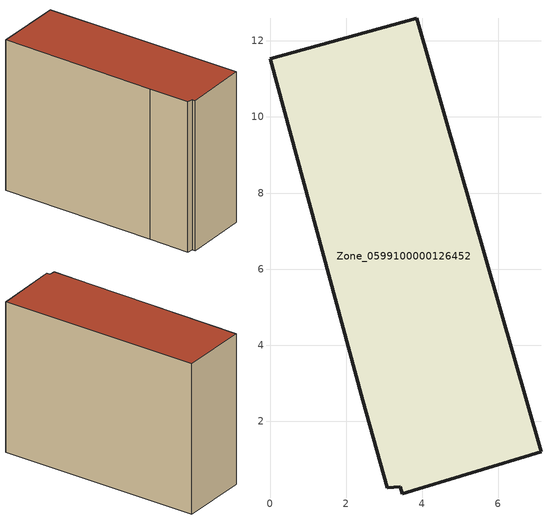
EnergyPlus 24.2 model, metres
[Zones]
Zone_0599100000126452
 floor ground (C_G): 2.44,2.55 0,11.53 3.86,12.59 7.12,1.2 3.48,0.1 3.43,0.28 3.09,0.25 z0
 wall outside (C_F): 7.12,1.2 3.86,12.59 0,11.53 2.44,2.55 3.09,0.25 3.43,0.28 3.48,0.1 7.12,1.2 z0:8.97
 roof outside (C_R): 3.48,0.1 7.12,1.2 3.86,12.59 0,11.53 2.44,2.55 3.09,0.25 3.43,0.28 z8.97
[BUILDING]
Pand.0599100000126452: North Axis=0; Terrain=City; Loads Convergence Tolerance Value=0.04; Temperature Convergence Tolerance Value=0.4; Solar Distribution=FullExterior; Maximum Number of Warmup Days=25; Minimum Number of Warmup Days=1
[Site:Location]
Rotterdam.The.Hague.AP_ZH_NLD Design_Conditions: Latitude=51.96; Longitude=4.45; Time Zone=1; Elevation=-4.5
[SITE:GROUNDTEMPERATURE:BUILDINGSURFACE]
18, 18, 18, 18, 18, 18, 18, 18, 18, 18, 18, 18
[MATERIAL] Thermal Absorptance=0.9; Solar Absorptance=0.7; Visible Absorptance=0.7
Name | Roughness | Thickness | Conductivity | Density | Specific Heat
G.TI.1946 | MediumSmooth | 0.15 | 1 | 540 | 1210
F.TI.1946 | Rough | 0.3 | 0.857143 | 1920 | 840
R.TI.1946 | MediumRough | 0.2 | 0.1 | 1500 | 1000
[CONSTRUCTION]
C_G: G.TI.1946
C_F: F.TI.1946
C_R: R.TI.1946
[ZONE]
Zone_0599100000126452: Type=1; Multiplier=1; Ceiling Height=Autocalculate; Volume=Autocalculate; Floor Area=autocalculate; Part of Total Floor Area=Yes
[ZONEINFILTRATION:DESIGNFLOWRATE]
Infil_Zone_0599100000126452: Zone or ZoneList or Space or SpaceList=Zone_0599100000126452; Schedule=AlwaysOn; Design Flow Rate Calculation Method=Flow/Area; Flow Rate per Floor Area=0.003; Constant Term Coefficient=1; Temperature Term Coefficient=0; Velocity Term Coefficient=0; Velocity Squared Term Coefficient=0
[HVACTEMPLATE:ZONE:IDEALLOADSAIRSYSTEM]
Zone_0599100000126452: Maximum Heating Supply Air Temperature=50; Minimum Cooling Supply Air Temperature=13; Maximum Heating Supply Air Humidity Ratio=0.0156; Minimum Cooling Supply Air Humidity Ratio=0.0077; Heating Limit=NoLimit; Cooling Limit=NoLimit; Dehumidification Control Type=ConstantSensibleHeatRatio; Cooling Sensible Heat Ratio=0.7; Dehumidification Setpoint=60; Humidification Control Type=None; Humidification Setpoint=30; Outdoor Air Method=None; Outdoor Air Flow Rate per Person=0.00944; Outdoor Air Flow Rate per Zone Floor Area=0; Outdoor Air Flow Rate per Zone=0; Demand Controlled Ventilation Type=None; Outdoor Air Economizer Type=NoEconomizer; Heat Recovery Type=None; Sensible Heat Recovery Effectiveness=0.7; Latent Heat Recovery Effectiveness=0.65
[ZONECONTROL:THERMOSTAT]
ThermostatControl_Zone_0599100000126452: Zone or ZoneList=Zone_0599100000126452; Control Type Schedule=DualSetpointControlType; Control 1=Thermostat_Zone_0599100000126452; Temperature Difference Between Cutout And Setpoint=0
[THERMOSTATSETPOINT:DUALSETPOINT]
Thermostat_Zone_0599100000126452: Heating Setpoint Temperature Schedule=HeatingSetpoint_Zone_0599100000126452; Cooling Setpoint Temperature Schedule=CoolingSetpoint_Zone_0599100000126452
[SCHEDULE:COMPACT]
HeatingSetpoint_Zone_0599100000126452: Through: 12/31, For: AllDays, Until: 24:00, 21
CoolingSetpoint_Zone_0599100000126452: Through: 12/31, For: AllDays, Until: 24:00, 24
DualSetpointControlType: Through: 12/31, For: AllDays, Until: 24:00, 4
AlwaysOn: Through: 12/31, For: AllDays, Until: 24:00, 1
